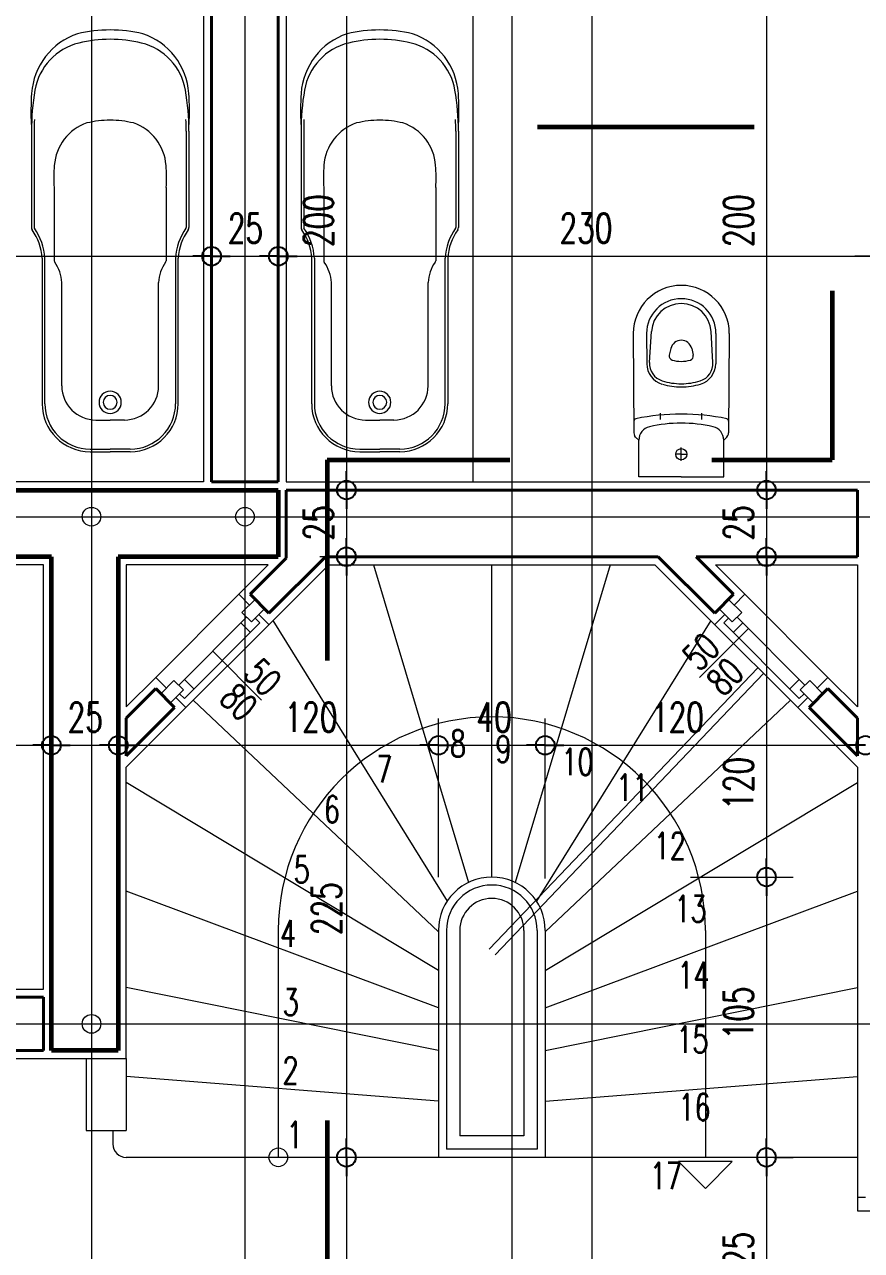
# Model space of a CAD drawing. Header units: millimetres. Extents: x 2016.56 to 2021.8, y 13721.83 to 13722.48.
# Drawn here: x 2017.9288 to 2017.9915, y 13722.1558 to 13722.2477 of the extents above; entities that cross this region are included whole.
import ezdxf

# ---------------------------------------------------------------- set-up
doc = ezdxf.new("R2010")
doc.units = ezdxf.units.MM
doc.linetypes.add('ACAD_ISO04W100', pattern=[30, 24, -3, 0, -3])
doc.linetypes.add('DASHDOT', pattern=[25.4, 12.7, -6.35, 0, -6.35])
doc.layers.get('0').update_dxf_attribs({"lineweight": 20})
for name, color, linetype, lineweight in [('aks', 1, 'Continuous', 9), ('DH', 7, 'Continuous', 20), ('DIMH', 7, 'Continuous', 20), ('DUVAR', 4, 'Continuous', 40), ('DV', 7, 'Continuous', 20), ('kesit', 5, 'Continuous', 60), ('kolon', 5, 'Continuous', 60), ('PENCERE', 3, 'Continuous', 13), ('SIVA', 7, 'Continuous', 20), ('TEFRİŞ', 11, 'Continuous', 9), ('TEXT', 7, 'Continuous', 20)]:
    doc.layers.add(name, color=color, linetype=linetype, lineweight=lineweight)
doc.styles.get("Standard").update_dxf_attribs({"font": 'txt.shx', "width": 0.7, "height": 11})

msp = doc.modelspace()

# ---------------------------------------------------------------- linework, layer by layer
at = {"color": 0, "lineweight": -2}
for p, q in [((2017.942790658595, 13722.23030462601), (2017.941390658595, 13722.23030462601)), ((2017.942790658595, 13722.23030462601), (2017.944190658595, 13722.23030462601)), ((2017.947790658595, 13722.23030462601), (2017.946390658595, 13722.23030462601)), ((2017.947790658595, 13722.23030462601), (2017.949190658595, 13722.23030462601)), ((2017.952892533593, 13722.21278914312), (2017.952892533593, 13722.21418914312)), ((2017.984372376615, 13722.21278914312), (2017.984372376615, 13722.21418914312)), ((2017.952892533593, 13722.21278914312), (2017.952892533593, 13722.21138914312)), ((2017.984372376615, 13722.21278914312), (2017.984372376615, 13722.21138914312)), ((2017.952892533593, 13722.20778914312), (2017.952892533593, 13722.20918914312)), ((2017.984372376615, 13722.20778914312), (2017.984372376615, 13722.20918914312)), ((2017.952892533593, 13722.20778914312), (2017.952892533593, 13722.20638914312)), ((2017.984372376615, 13722.20778914312), (2017.984372376615, 13722.20638914312)), ((2017.930790658595, 13722.19366210878), (2017.929390658595, 13722.19366210878)), ((2017.930790658595, 13722.19366210878), (2017.932190658595, 13722.19366210878)), ((2017.935790658595, 13722.19366210878), (2017.934390658595, 13722.19366210878)), ((2017.935790658595, 13722.19366210878), (2017.937190658595, 13722.19366210878)), ((2017.959790658595, 13722.19366210878), (2017.958390658595, 13722.19366210878)), ((2017.959790658595, 13722.19366210878), (2017.961190658595, 13722.19366210878)), ((2017.967790658595, 13722.19366210878), (2017.966390658595, 13722.19366210878)), ((2017.967790658595, 13722.19366210878), (2017.969190658595, 13722.19366210878)), ((2017.991790658595, 13722.19366210878), (2017.990390658595, 13722.19366210878)), ((2017.984372376615, 13722.18378914312), (2017.984372376615, 13722.18518914312)), ((2017.984372376615, 13722.18378914312), (2017.984372376615, 13722.18238914312)), ((2017.952892533593, 13722.16278914312), (2017.952892533593, 13722.16418914312)), ((2017.984372376615, 13722.16278914312), (2017.984372376615, 13722.16418914312)), ((2017.952892533593, 13722.16278914312), (2017.952892533593, 13722.16138914312)), ((2017.984372376615, 13722.16278914312), (2017.984372376615, 13722.16138914312))]:
    msp.add_line(p, q, dxfattribs=at)
for p, q in [((2017.947040037372, 13722.20718914312), (2017.936390658595, 13722.20718914312)), ((2017.936390658595, 13722.20718914312), (2017.936390658595, 13722.19653976435)), ((2017.94482661782, 13722.20497572357), (2017.947040037372, 13722.20718914312)), ((2017.963790658595, 13722.18378914312), (2017.963790658595, 13722.20718914312)), ((2017.982754699369, 13722.20497572357), (2017.980541279818, 13722.20718914312)), ((2017.980541279818, 13722.20718914312), (2017.991190658595, 13722.20718914312)), ((2017.991190658595, 13722.20718914312), (2017.991190658595, 13722.19653976435)), ((2017.94482661782, 13722.20497572357), (2017.938604078146, 13722.1987531839)), ((2017.945629660753, 13722.20417268064), (2017.94482661782, 13722.20497572357)), ((2017.981951656437, 13722.20417268064), (2017.982754699369, 13722.20497572357)), ((2017.982754699369, 13722.20497572357), (2017.988977239044, 13722.1987531839)), ((2017.936390658595, 13722.19653976435), (2017.938604078146, 13722.1987531839)), ((2017.938604078146, 13722.1987531839), (2017.939407121078, 13722.19795014097)), ((2017.988977239044, 13722.1987531839), (2017.988174196111, 13722.19795014097)), ((2017.991190658595, 13722.19653976435), (2017.988977239044, 13722.1987531839))]:
    msp.add_line(p, q)
for centre in [(2017.942790658595, 13722.23030462601), (2017.942790658595, 13722.23030462601), (2017.947790658595, 13722.23030462601), (2017.947790658595, 13722.23030462601), (2017.952892533593, 13722.21278914312), (2017.952892533593, 13722.21278914312), (2017.984372376615, 13722.21278914312), (2017.984372376615, 13722.21278914312), (2017.952892533593, 13722.20778914312), (2017.952892533593, 13722.20778914312), (2017.984372376615, 13722.20778914312), (2017.984372376615, 13722.20778914312), (2017.930790658595, 13722.19366210878), (2017.930790658595, 13722.19366210878), (2017.935790658595, 13722.19366210878), (2017.935790658595, 13722.19366210878), (2017.959790658595, 13722.19366210878), (2017.959790658595, 13722.19366210878), (2017.967790658595, 13722.19366210878), (2017.967790658595, 13722.19366210878), (2017.991790658595, 13722.19366210878), (2017.991790658595, 13722.19366210878), (2017.984372376615, 13722.18378914312), (2017.984372376615, 13722.18378914312), (2017.952892533593, 13722.16278914312), (2017.952892533593, 13722.16278914312), (2017.984372376615, 13722.16278914312), (2017.984372376615, 13722.16278914312)]:
    msp.add_circle(centre, 0.0007, dxfattribs=at)
for radius in [0.016, 0.004]:
    msp.add_arc((2017.963790658595, 13722.17978914312), radius, 0, 180)
at = {"layer": 'aks', "linetype": 'ACAD_ISO04W100', "ltscale": 2}
for p, q in [((2017.933790658595, 13722.40645173834), (2017.933790658595, 13721.95238660583)), ((2017.945290658595, 13722.40645173834), (2017.945290658595, 13721.95238660583)), ((2017.965290658595, 13722.40645173834), (2017.965290658595, 13721.95238660583)), ((2017.971290658595, 13722.40645173834), (2017.971290658595, 13721.95238660583)), ((2017.678471498505, 13722.21078914312), (2018.212109818685, 13722.21078914312)), ((2017.678471498505, 13722.17278914312), (2018.212109818685, 13722.17278914312))]:
    msp.add_line(p, q, dxfattribs=at)
at = {"layer": 'aks'}
for centre in [(2017.933790658595, 13722.21078914312), (2017.945290658595, 13722.21078914312), (2017.933790658595, 13722.17278914312)]:
    msp.add_circle(centre, 0.0007, dxfattribs=at)
at = {"layer": 'DH', "lineweight": 20}
for p, q in [((2017.942790658595, 13722.23016592137), (2017.942790658595, 13722.23230462601)), ((2017.942790658595, 13722.23016592137), (2017.942790658595, 13722.23230462601)), ((2017.947790658595, 13722.22940121236), (2017.947790658595, 13722.23230462601)), ((2017.947790658595, 13722.22940121236), (2017.947790658595, 13722.23230462601)), ((2017.930790658595, 13722.19168719439), (2017.930790658595, 13722.19566210877)), ((2017.930790658595, 13722.19168719439), (2017.930790658595, 13722.19566210877)), ((2017.935790658595, 13722.19118016606), (2017.935790658595, 13722.19566210877)), ((2017.935790658595, 13722.19118016606), (2017.935790658595, 13722.19566210877)), ((2017.959790658595, 13722.18378914312), (2017.959790658595, 13722.19566210877)), ((2017.959790658595, 13722.18378914312), (2017.959790658595, 13722.19566210877)), ((2017.967790658595, 13722.1836770397), (2017.967790658595, 13722.19566210877)), ((2017.967790658595, 13722.1836770397), (2017.967790658595, 13722.19566210877))]:
    msp.add_line(p, q, dxfattribs=at)
at = {"layer": 'DH'}
for p, q in [((2017.898190658595, 13722.23030462601), (2017.941390658595, 13722.23030462601)), ((2017.944190658595, 13722.23030462601), (2017.946390658595, 13722.23030462601)), ((2017.949190658595, 13722.23030462601), (2017.992390658595, 13722.23030462601)), ((2017.992390658595, 13722.23030462601), (2017.990990658595, 13722.23030462601)), ((2017.900190658595, 13722.19366210878), (2017.929390658595, 13722.19366210878)), ((2017.932190658595, 13722.19366210878), (2017.934390658595, 13722.19366210878)), ((2017.937190658595, 13722.19366210878), (2017.958390658595, 13722.19366210878)), ((2017.961190658595, 13722.19366210878), (2017.966390658595, 13722.19366210878)), ((2017.969190658595, 13722.19366210878), (2017.990390658595, 13722.19366210878))]:
    msp.add_line(p, q, dxfattribs=at)
at = {"layer": 'DIMH'}
for p, q in [((2017.963600092273, 13722.17838583784), (2017.983730501725, 13722.19947443782)), ((2017.96403410167, 13722.17797154828), (2017.984154880413, 13722.19905005913))]:
    msp.add_line(p, q, dxfattribs=at)
at = {"layer": 'DUVAR'}
for p, q in [((2017.942790658595, 13722.25278914312), (2017.942790658595, 13722.21338914312)), ((2017.947790658595, 13722.25278914312), (2017.947790658595, 13722.21338914312)), ((2017.942790658595, 13722.21338914312), (2017.945290658595, 13722.21338914312)), ((2017.947790658595, 13722.21338914312), (2017.945290658595, 13722.21338914312)), ((2017.991190658595, 13722.21278914312), (2017.948390658595, 13722.21278914312)), ((2017.948390658595, 13722.21278914312), (2017.948390658595, 13722.20769123621)), ((2017.991190658595, 13722.21278914312), (2017.991190658595, 13722.20778914312)), ((2017.945675145958, 13722.20497572357), (2017.948390658595, 13722.20769123621)), ((2017.94708935952, 13722.20356151001), (2017.951316992634, 13722.20778914312)), ((2017.976264324556, 13722.20778914312), (2017.951316992634, 13722.20778914312)), ((2017.980491957669, 13722.20356151001), (2017.976264324556, 13722.20778914312)), ((2017.991190658595, 13722.20778914312), (2017.97909275168, 13722.20778914312)), ((2017.981906171232, 13722.20497572357), (2017.97909275168, 13722.20778914312)), ((2017.945675145958, 13722.20497572357), (2017.94708935952, 13722.20356151001)), ((2017.94708935952, 13722.20356151001), (2017.945675145958, 13722.20497572357)), ((2017.980491957669, 13722.20356151001), (2017.981906171232, 13722.20497572357)), ((2017.981906171232, 13722.20497572357), (2017.980491957669, 13722.20356151001)), ((2017.936390658595, 13722.19569123621), (2017.938604078146, 13722.19790465576)), ((2017.938604078146, 13722.19790465576), (2017.940018291708, 13722.1964904422)), ((2017.940018291708, 13722.1964904422), (2017.938604078146, 13722.19790465576)), ((2017.987563025481, 13722.1964904422), (2017.988977239044, 13722.19790465576)), ((2017.988977239044, 13722.19790465576), (2017.987563025481, 13722.1964904422)), ((2017.991190658595, 13722.19569123621), (2017.988977239044, 13722.19790465576)), ((2017.936390658595, 13722.19286280908), (2017.940018291708, 13722.1964904422)), ((2017.991190658595, 13722.19286280908), (2017.987563025481, 13722.1964904422)), ((2017.936390658595, 13722.19569123621), (2017.936390658595, 13722.19286280908)), ((2017.991190658595, 13722.19569123621), (2017.991190658595, 13722.19286280908)), ((2017.923790658595, 13722.17478914312), (2017.930190658595, 13722.17478914312)), ((2017.930190658595, 13722.17478914312), (2017.930190658595, 13722.17078914312)), ((2017.923790658595, 13722.17078914312), (2017.930190658595, 13722.17078914312))]:
    msp.add_line(p, q, dxfattribs=at)
at = {"layer": 'DV'}
for p, q in [((2017.952892533593, 13722.25138914312), (2017.952892533593, 13722.21418914312)), ((2017.984372376615, 13722.25138914312), (2017.984372376615, 13722.21418914312)), ((2017.952892533593, 13722.21138914312), (2017.952892533593, 13722.20918914312)), ((2017.984372376615, 13722.21138914312), (2017.984372376615, 13722.20918914312)), ((2017.952892533593, 13722.20638914312), (2017.952892533593, 13722.16418914312)), ((2017.984372376615, 13722.20638914312), (2017.984372376615, 13722.18518914312)), ((2017.984372376615, 13722.18238914312), (2017.984372376615, 13722.16418914312)), ((2017.952892533593, 13722.16138914312), (2017.952892533593, 13722.13318914312)), ((2017.984372376615, 13722.16138914312), (2017.984372376615, 13722.13918914312))]:
    msp.add_line(p, q, dxfattribs=at)
at = {"layer": 'DV', "lineweight": 20}
for p, q in [((2017.953680657024, 13722.21278914312), (2017.950892533593, 13722.21278914312)), ((2017.953680657024, 13722.21278914312), (2017.950892533593, 13722.21278914312)), ((2017.982570897746, 13722.21278914312), (2017.986372376615, 13722.21278914312)), ((2017.982570897746, 13722.21278914312), (2017.986372376615, 13722.21278914312)), ((2017.955512512091, 13722.20778914312), (2017.950892533593, 13722.20778914312)), ((2017.955512512091, 13722.20778914312), (2017.950892533593, 13722.20778914312)), ((2017.981712289328, 13722.20778914312), (2017.986372376615, 13722.20778914312)), ((2017.981712289328, 13722.20778914312), (2017.986372376615, 13722.20778914312)), ((2017.978672591868, 13722.18378914312), (2017.986372376615, 13722.18378914312)), ((2017.978672591868, 13722.18378914312), (2017.986372376615, 13722.18378914312)), ((2017.954393921323, 13722.16278914312), (2017.950892533593, 13722.16278914312)), ((2017.954393921323, 13722.16278914312), (2017.950892533593, 13722.16278914312)), ((2017.984930298881, 13722.16278914312), (2017.986372376615, 13722.16278914312)), ((2017.984930298881, 13722.16278914312), (2017.986372376615, 13722.16278914312))]:
    msp.add_line(p, q, dxfattribs=at)
at = {"layer": 'kesit', "linetype": 'ACAD_ISO04W100'}
for p, q in [((2017.983448802113, 13722.23996950955), (2017.96720530493, 13722.23996950955)), ((2017.98929957863, 13722.22771733863), (2017.98929957863, 13722.21503961197)), ((2017.951442628371, 13722.21503961197), (2017.951442628371, 13722.20002483627)), ((2017.951442628371, 13722.21503961197), (2017.965133007933, 13722.21503961197)), ((2017.980280194591, 13722.21503961197), (2017.98929957863, 13722.21503961197)), ((2017.951442628371, 13722.16555569714), (2017.951442628371, 13722.14580402111))]:
    msp.add_line(p, q, dxfattribs=at)
at = {"layer": 'kolon'}
for p, q in [((2017.893790658595, 13722.21278914312), (2017.945290658595, 13722.21278914312)), ((2017.945290658595, 13722.21278914312), (2017.947790658595, 13722.21278914312)), ((2017.947790658595, 13722.21278914312), (2017.947790658595, 13722.20778914312)), ((2017.930790658595, 13722.20778914312), (2017.898790658595, 13722.20778914312)), ((2017.930790658595, 13722.17078914312), (2017.930790658595, 13722.20778914312)), ((2017.947790658595, 13722.20778914312), (2017.935790658595, 13722.20778914312)), ((2017.935790658595, 13722.20778914312), (2017.935790658595, 13722.17078914312)), ((2017.935790658595, 13722.17078914312), (2017.930790658595, 13722.17078914312))]:
    msp.add_line(p, q, dxfattribs=at)
at = {"layer": 'PENCERE'}
for p, q in [((2017.946053924821, 13722.20459694471), (2017.945063975328, 13722.20360699522)), ((2017.981527392368, 13722.20459694471), (2017.982517341862, 13722.20360699522)), ((2017.945417528718, 13722.20325344182), (2017.940326359894, 13722.198162273)), ((2017.945771082109, 13722.20289988843), (2017.945063975328, 13722.20360699522)), ((2017.946761031602, 13722.20388983793), (2017.945771082109, 13722.20289988843)), ((2017.946407478212, 13722.20282917776), (2017.946053924821, 13722.20318273115)), ((2017.980820285587, 13722.20388983793), (2017.981810235081, 13722.20289988843)), ((2017.981173838978, 13722.20282917776), (2017.981527392368, 13722.20318273115)), ((2017.981810235081, 13722.20289988843), (2017.982517341862, 13722.20360699522)), ((2017.982163788471, 13722.20325344182), (2017.987254957296, 13722.198162273)), ((2017.946407478212, 13722.20282917776), (2017.940750623962, 13722.19717232351)), ((2017.945700371431, 13722.20212207098), (2017.944993264649, 13722.20282917776)), ((2017.981173838978, 13722.20282917776), (2017.986830693227, 13722.19717232351)), ((2017.981880945759, 13722.20212207098), (2017.98258805254, 13722.20282917776)), ((2017.938982857009, 13722.1975258769), (2017.939972806503, 13722.19851582639)), ((2017.940679913284, 13722.19780871961), (2017.939972806503, 13722.19851582639)), ((2017.941457730744, 13722.19787943029), (2017.940750623962, 13722.19858653707)), ((2017.986123586446, 13722.19787943029), (2017.986830693227, 13722.19858653707)), ((2017.986901403905, 13722.19780871961), (2017.987608510686, 13722.19851582639)), ((2017.98859846018, 13722.1975258769), (2017.987608510686, 13722.19851582639)), ((2017.939689963791, 13722.19681877012), (2017.940679913284, 13722.19780871961)), ((2017.987891353399, 13722.19681877012), (2017.986901403905, 13722.19780871961)), ((2017.940750623962, 13722.19717232351), (2017.940397070572, 13722.1975258769)), ((2017.986830693227, 13722.19717232351), (2017.987184246618, 13722.1975258769)), ((2017.991790658595, 13722.15978914312), (2017.991190658595, 13722.15978914312)), ((2017.991190658595, 13722.15978914312), (2017.991190658595, 13722.15878914312))]:
    msp.add_line(p, q, dxfattribs=at)
at = {"layer": 'PENCERE', "extrusion": (-1.359474883320852e-29, 1.224606353822377e-16, -1)}
msp.add_line((2017.991190658595, 13722.15878914312), (2017.997390658595, 13722.15878914312), dxfattribs=at)
at = {"layer": 'SIVA'}
for p, q in [((2017.942190658595, 13722.25218914312), (2017.942190658595, 13722.21338914312)), ((2017.948390658595, 13722.25218914312), (2017.948390658595, 13722.21338914312)), ((2017.942190658595, 13722.21338914312), (2017.897390658595, 13722.21338914312)), ((2017.948390658595, 13722.21338914312), (2017.993190658595, 13722.21338914312)), ((2017.930190658595, 13722.20718914312), (2017.899390658595, 13722.20718914312)), ((2017.930190658595, 13722.17538914312), (2017.930190658595, 13722.20718914312)), ((2017.936390658595, 13722.19201428095), (2017.951565520771, 13722.20718914312)), ((2017.951565520771, 13722.20718914312), (2017.976015796418, 13722.20718914312)), ((2017.954922759921, 13722.20718914312), (2017.962050128585, 13722.18339060884)), ((2017.972658557269, 13722.20718914312), (2017.965531188604, 13722.18339060884)), ((2017.976015796418, 13722.20718914312), (2017.990766394526, 13722.19243854502)), ((2017.94708935952, 13722.20271298187), (2017.946336767534, 13722.20346557386)), ((2017.980491957669, 13722.20271298187), (2017.981244549656, 13722.20346557386)), ((2017.947386418291, 13722.20301004064), (2017.960454045877, 13722.18199527448)), ((2017.980194898899, 13722.20301004064), (2017.967127271312, 13722.18199527448)), ((2017.940114227859, 13722.19724303418), (2017.940866819846, 13722.1964904422)), ((2017.959790658595, 13722.1796770397), (2017.941420346105, 13722.19704396846)), ((2017.967790658595, 13722.1796770397), (2017.986160971085, 13722.19704396846)), ((2017.98746708933, 13722.19724303418), (2017.986714497344, 13722.1964904422)), ((2017.990766394526, 13722.19243854502), (2017.991190658595, 13722.19201428095)), ((2017.936390658595, 13722.17018914312), (2017.936390658595, 13722.19201428095)), ((2017.991190658595, 13722.19201428095), (2017.991190658595, 13722.15978914312)), ((2017.959790658595, 13722.17679964779), (2017.936390658595, 13722.19086204535)), ((2017.967790658595, 13722.17679964779), (2017.991190658595, 13722.19086204535)), ((2017.959790658595, 13722.17399051607), (2017.936390658595, 13722.1827408217)), ((2017.967790658595, 13722.17399051607), (2017.991190658595, 13722.1827408217)), ((2017.947790658595, 13722.17978914312), (2017.947790658595, 13722.16278914312)), ((2017.959790658595, 13722.17978914312), (2017.959790658595, 13722.16278914312)), ((2017.967790658595, 13722.17978914312), (2017.967790658595, 13722.16278914312)), ((2017.979790658595, 13722.17978914312), (2017.979790658595, 13722.16278914312)), ((2017.959790658595, 13722.17078913204), (2017.936390658595, 13722.17551343653)), ((2017.967790658595, 13722.17078913204), (2017.991190658595, 13722.17551343653)), ((2017.921786182151, 13722.17538914312), (2017.930190658595, 13722.17538914312)), ((2017.923190658595, 13722.17018914312), (2017.936390658595, 13722.17018914312)), ((2017.933390658595, 13722.17018914312), (2017.933390658595, 13722.16478914312)), ((2017.936390658595, 13722.17018914312), (2017.936390658595, 13722.16478914312)), ((2017.959790658595, 13722.16698879059), (2017.936390658595, 13722.16885506091)), ((2017.967790658595, 13722.16698879059), (2017.991190658595, 13722.16885506091)), ((2017.933390658595, 13722.16478914312), (2017.936390658595, 13722.16478914312)), ((2017.935390658595, 13722.16478914312), (2017.935390658595, 13722.16378914312)), ((2017.991190658595, 13722.16278914312), (2017.936390658595, 13722.16278914312)), ((2017.981790658595, 13722.16246540532), (2017.977790658595, 13722.16246540532)), ((2017.977790658595, 13722.16246540532), (2017.979790658595, 13722.16046540532)), ((2017.979790658595, 13722.16046540532), (2017.981790658595, 13722.16246540532))]:
    msp.add_line(p, q, dxfattribs=at)
msp.add_circle((2017.947790658595, 13722.16278914312), 0.0007, dxfattribs=at)
msp.add_arc((2017.936390658595, 13722.16378914312), 0.001, 180, 270, dxfattribs=at)
at = {"layer": 'TEFRİŞ'}
for p, q in [((2017.962390658595, 13722.21338914312), (2017.962390658595, 13722.25218914312)), ((2017.929290658595, 13722.23968094445), (2017.929290658595, 13722.23245601598)), ((2017.929490658595, 13722.23968094445), (2017.929490658595, 13722.23245601598)), ((2017.940890658595, 13722.23968094445), (2017.940890658595, 13722.23245601598)), ((2017.941090658595, 13722.23968094445), (2017.941090658595, 13722.23245601598)), ((2017.949490658595, 13722.23968094445), (2017.949490658595, 13722.23245601598)), ((2017.949690658595, 13722.23968094445), (2017.949690658595, 13722.23245601598)), ((2017.961090658595, 13722.23968094445), (2017.961090658595, 13722.23245601598)), ((2017.961290658595, 13722.23968094445), (2017.961290658595, 13722.23245601598)), ((2017.930989760637, 13722.23545650073), (2017.930997742542, 13722.22997179509)), ((2017.939391556553, 13722.23545650073), (2017.939383574647, 13722.22997179509)), ((2017.951189760636, 13722.23545650073), (2017.951197742542, 13722.22997179509)), ((2017.959591556553, 13722.23545650073), (2017.959583574647, 13722.22997179509)), ((2017.930090658595, 13722.23015765338), (2017.930090658595, 13722.21925765338)), ((2017.930290658595, 13722.21925765338), (2017.930290390248, 13722.23016801034)), ((2017.940090926942, 13722.23016801034), (2017.940090658595, 13722.21925765338)), ((2017.940290658595, 13722.21925765338), (2017.940290658595, 13722.23015765338)), ((2017.950290658595, 13722.21925765338), (2017.950290658595, 13722.23015765338)), ((2017.950490390248, 13722.23016801034), (2017.950490658595, 13722.21925765338)), ((2017.960290658595, 13722.21925765338), (2017.960290926942, 13722.23016801034)), ((2017.960490658595, 13722.23015765338), (2017.960490658595, 13722.21925765338)), ((2017.931566273533, 13722.2205921974), (2017.931566273533, 13722.22833843214)), ((2017.938815043657, 13722.2205921974), (2017.938815043657, 13722.22833843214)), ((2017.951766273532, 13722.2205921974), (2017.951766273532, 13722.22833843214)), ((2017.959015043657, 13722.2205921974), (2017.959015043657, 13722.22833843214)), ((2017.974386550717, 13722.22452065264), (2017.974436550717, 13722.21708032183)), ((2017.975386528137, 13722.22452737261), (2017.975401861788, 13722.22224562401)), ((2017.97561075165, 13722.22234904081), (2017.975750657741, 13722.22465623508)), ((2017.980362349783, 13722.22234904081), (2017.980222443693, 13722.22465623508)), ((2017.980586573296, 13722.22452737261), (2017.980571239646, 13722.22224562401)), ((2017.981586550717, 13722.22452065264), (2017.981536550717, 13722.21708032183)), ((2017.977206540347, 13722.22339010431), (2017.977090503711, 13722.22288081665)), ((2017.978766561087, 13722.22339010431), (2017.978882597722, 13722.22288081665)), ((2017.934124662988, 13722.21803380794), (2017.935190658595, 13722.21803380794)), ((2017.936256654201, 13722.21803380794), (2017.935190658595, 13722.21803380794)), ((2017.954324662988, 13722.21803380794), (2017.955390658595, 13722.21803380794)), ((2017.956456654201, 13722.21803380794), (2017.955390658595, 13722.21803380794)), ((2017.976436550717, 13722.21807983461), (2017.976436550717, 13722.21855155716)), ((2017.979536550717, 13722.21807983461), (2017.979536550717, 13722.21855155716)), ((2017.974562643028, 13722.21675474386), (2017.974490140555, 13722.21688032183)), ((2017.981410458405, 13722.21675474386), (2017.981482960878, 13722.21688032183)), ((2017.974562643028, 13722.21675474386), (2017.974806550717, 13722.21652147227)), ((2017.974806550717, 13722.21377065264), (2017.974806550717, 13722.21652147227)), ((2017.981410458405, 13722.21675474386), (2017.981166550717, 13722.21652147227)), ((2017.981166550717, 13722.21377065264), (2017.981166550717, 13722.21652147227)), ((2017.933690658595, 13722.21585765338), (2017.935190658595, 13722.21585765338)), ((2017.933690658595, 13722.21565765338), (2017.935190658595, 13722.21565765338)), ((2017.936690658595, 13722.21585765338), (2017.935190658595, 13722.21585765338)), ((2017.936690658595, 13722.21565765338), (2017.935190658595, 13722.21565765338)), ((2017.953890658595, 13722.21585765338), (2017.955390658595, 13722.21585765338)), ((2017.953890658595, 13722.21565765338), (2017.955390658595, 13722.21565765338)), ((2017.956890658595, 13722.21585765338), (2017.955390658595, 13722.21585765338)), ((2017.956890658595, 13722.21565765338), (2017.955390658595, 13722.21565765338)), ((2017.977986550717, 13722.21377065264), (2017.974806550717, 13722.21377065264)), ((2017.977986550717, 13722.21377065264), (2017.981166550717, 13722.21377065264)), ((2017.960390658595, 13722.17978914312), (2017.960390658595, 13722.16338914312)), ((2017.961390658595, 13722.17978914312), (2017.961390658595, 13722.16438914312)), ((2017.966190658595, 13722.17978914312), (2017.966190658595, 13722.16438914312)), ((2017.967190658595, 13722.17978914312), (2017.967190658595, 13722.16338914312)), ((2017.966190658595, 13722.16438914312), (2017.961390658595, 13722.16438914312)), ((2017.967190658595, 13722.16338914312), (2017.960390658595, 13722.16338914312))]:
    msp.add_line(p, q, dxfattribs=at)
at = {"layer": 'TEFRİŞ', "linetype": 'DASHDOT'}
for p, q in [((2017.977986550717, 13722.21496702917), (2017.977986550717, 13722.21597162409)), ((2017.977986550717, 13722.21547065264), (2017.977524293307, 13722.21547065264)), ((2017.977986550717, 13722.21547065264), (2017.978454274065, 13722.21547065264))]:
    msp.add_line(p, q, dxfattribs=at)
at = {"layer": 'TEFRİŞ'}
msp.add_circle((2017.977986550717, 13722.21547065264), 0.00042, dxfattribs=at)
for centre, radius, start, end in [((2017.935190658595, 13722.23655765338), 0.01070000000000001, 90, 103.2293936239884), ((2017.935190658595, 13722.23655765338), 0.01070000000000001, 76.77060637601156, 90), ((2017.955390658595, 13722.23655765338), 0.01070000000000001, 90, 103.2293936239884), ((2017.955390658595, 13722.23655765338), 0.01070000000000001, 76.77060637601156, 90), ((2017.934385983624, 13722.24214594098), 0.0051, 108.8055565904738, 175.9506520830007), ((2017.933890658595, 13722.24200473446), 0.0044, 103.8289530208997, 170.1617728527983), ((2017.935190658595, 13722.23655765338), 0.01000000000000001, 90, 103.6016811300923), ((2017.935190658595, 13722.23655765338), 0.01000000000000001, 76.3983188699077, 90), ((2017.936490658595, 13722.24200473446), 0.0044, 9.838227147201682, 76.17104697910024), ((2017.935995333566, 13722.24214594098), 0.0051, 4.049347916999341, 71.19444340952616), ((2017.954585983624, 13722.24214594098), 0.0051, 108.8055565904738, 175.9506520830007), ((2017.954090658595, 13722.24200473446), 0.0044, 103.8289530208997, 170.1617728527983), ((2017.955390658595, 13722.23655765338), 0.01000000000000001, 90, 103.6016811300923), ((2017.955390658595, 13722.23655765338), 0.01000000000000001, 76.3983188699077, 90), ((2017.956690658595, 13722.24200473446), 0.0044, 9.838227147201682, 76.17104697910024), ((2017.956195333566, 13722.24214594098), 0.0051, 4.049347916999341, 71.19444340952616), ((2017.947290658595, 13722.23968094445), 0.018, 170.1617728527983, 180), ((2017.923090658595, 13722.23968094445), 0.018, 0, 9.838227147201682), ((2017.967490658595, 13722.23968094445), 0.018, 170.1617728527983, 180), ((2017.943290658595, 13722.23968094445), 0.018, 0, 9.838227147201682), ((2017.94795203259, 13722.24118556842), 0.0187, 175.9506520830007, 183.1017057886525), ((2017.9224292846, 13722.24118556842), 0.0187, 356.8982942113475, 4.049347916999341), ((2017.96815203259, 13722.24118556842), 0.0187, 175.9506520830007, 183.1017057886525), ((2017.9426292846, 13722.24118556842), 0.0187, 356.8982942113475, 4.049347916999341), ((2017.947290658595, 13722.23968094445), 0.0178, 177.1768508291388, 180), ((2017.934618805272, 13722.23685807341), 0.003624385062204721, 108.8055565904738, 175.9506520830007), ((2017.935190658595, 13722.23288668006), 0.007604101993253046, 90, 103.2293936239884), ((2017.935190658595, 13722.23288668006), 0.007604101993253046, 76.77060637601156, 90), ((2017.935762511917, 13722.23685807341), 0.003624385062204721, 4.049347916999341, 71.19444340952616), ((2017.923090658595, 13722.23968094445), 0.0178, 0, 2.823149170861202), ((2017.967490658595, 13722.23968094445), 0.0178, 177.1768508291388, 180), ((2017.954818805272, 13722.23685807341), 0.003624385062204721, 108.8055565904738, 175.9506520830007), ((2017.955390658595, 13722.23288668006), 0.007604101993253046, 90, 103.2293936239884), ((2017.955390658595, 13722.23288668006), 0.007604101993253046, 76.77060637601156, 90), ((2017.955962511917, 13722.23685807341), 0.003624385062204721, 4.049347916999341, 71.19444340952616), ((2017.943290658595, 13722.23968094445), 0.0178, 0, 2.823149170861202), ((2017.944259704336, 13722.23617557146), 0.01328941189475065, 175.9506520830007, 183.1017057886525), ((2017.926121612853, 13722.23617557146), 0.01328941189475065, 356.8982942113475, 4.049347916999341), ((2017.964459704336, 13722.23617557146), 0.01328941189475065, 175.9506520830007, 183.1017057886525), ((2017.946321612853, 13722.23617557146), 0.01328941189475065, 356.8982942113475, 4.049347916999341), ((2017.929590658595, 13722.23245601598), 0.0003, 180, 215.6388986262427), ((2017.926096025531, 13722.22995051408), 0.004, 2.968379771613823, 35.63889862624266), ((2017.929590658595, 13722.23245601598), 0.0001, 180, 215.6388986262427), ((2017.926096025531, 13722.22995051408), 0.004200000000000001, 2.968379771613823, 35.63889862624266), ((2017.944285291658, 13722.22995051408), 0.004200000000000001, 144.3611013737574, 177.0316202283861), ((2017.944285291658, 13722.22995051408), 0.004, 144.3611013737574, 177.0316202283861), ((2017.940790658595, 13722.23245601598), 0.0001, 324.3611013737573, 0), ((2017.940790658595, 13722.23245601598), 0.0003, 324.3611013737573, 0), ((2017.949790658595, 13722.23245601598), 0.0003, 180, 215.6388986262427), ((2017.946296025531, 13722.22995051408), 0.004, 2.968379771613823, 35.63889862624266), ((2017.949790658595, 13722.23245601598), 0.0001, 180, 215.6388986262427), ((2017.946296025531, 13722.22995051408), 0.004200000000000001, 2.968379771613823, 35.63889862624266), ((2017.964485291658, 13722.22995051408), 0.004200000000000001, 144.3611013737574, 177.0316202283861), ((2017.964485291658, 13722.22995051408), 0.004, 144.3611013737574, 177.0316202283861), ((2017.960990658595, 13722.23245601598), 0.0001, 324.3611013737573, 0), ((2017.960990658595, 13722.23245601598), 0.0003, 324.3611013737573, 0), ((2017.931210941664, 13722.22997179509), 0.0002131991213061601, 180, 215.6388986262427), ((2017.928727432669, 13722.22819122575), 0.002842654950748802, 2.968379771613823, 35.63889862624266), ((2017.941653884521, 13722.22819122575), 0.002842654950748802, 144.3611013737574, 177.0316202283861), ((2017.939170375526, 13722.22997179509), 0.0002131991213061601, 324.3611013737573, 0), ((2017.951410941664, 13722.22997179509), 0.0002131991213061601, 180, 215.6388986262427), ((2017.948927432669, 13722.22819122575), 0.002842654950748802, 2.968379771613823, 35.63889862624266), ((2017.96185388452, 13722.22819122575), 0.002842654950748802, 144.3611013737574, 177.0316202283861), ((2017.959370375526, 13722.22997179509), 0.0002131991213061601, 324.3611013737573, 0), ((2017.977986550717, 13722.22452065264), 0.0036, 90, 180), ((2017.977986550717, 13722.22452065264), 0.0036, 0, 90), ((2017.977986550717, 13722.22452065264), 0.0026, 90, 180), ((2017.977986550717, 13722.22452065264), 0.0026, 0, 90), ((2017.977986550717, 13722.22452065264), 0.00224, 90, 176.5298867543692), ((2017.977986550717, 13722.22452065264), 0.00224, 3.470113245630859, 90), ((2017.977986550717, 13722.22321238593), 0.0008, 90, 167.1647747896772), ((2017.977986550717, 13722.22321238593), 0.0008, 12.83522521032283, 90), ((2017.9773830076, 13722.22281417226), 0.0003, 167.1647747896772, 253.1100056700404), ((2017.977986550717, 13722.22480191449), 0.002377350106996019, 253.1100056700404, 270), ((2017.977986550717, 13722.22480191449), 0.002377350106996019, 270, 286.8899943299596), ((2017.978590093833, 13722.22281417226), 0.0003, 286.8899943299596, 12.83522521032283), ((2017.977001825661, 13722.22225637598), 0.0016, 180.3850295911246, 253.1644923052481), ((2017.9769682581, 13722.2222667229), 0.00136, 176.5298867543692, 252.5725560212483), ((2017.979004843333, 13722.2222667229), 0.00136, 287.4274439787517, 3.470113245630859), ((2017.978971275773, 13722.22225637598), 0.0016, 286.8355076947519, 359.6149704088754), ((2017.934124662988, 13722.2205921974), 0.002558389455673921, 180, 270), ((2017.936256654201, 13722.2205921974), 0.002558389455673921, 270, 0), ((2017.954324662988, 13722.2205921974), 0.002558389455673921, 180, 270), ((2017.956456654201, 13722.2205921974), 0.002558389455673921, 270, 0), ((2017.977986550717, 13722.22551065264), 0.00476, 252.5725560212483, 270), ((2017.977986550717, 13722.22551065264), 0.005, 253.7748998982129, 270), ((2017.977986550717, 13722.22551065264), 0.00476, 270, 287.4274439787517), ((2017.977986550717, 13722.22551065264), 0.005, 270, 286.8355076947519), ((2017.935190658595, 13722.21935765338), 0.0008347641841529912, 90, 270), ((2017.935190658595, 13722.21935765338), 0.0005200000000000092, 90, 270), ((2017.935190658595, 13722.21935765338), 0.0008347641841529912, 270, 90), ((2017.935190658595, 13722.21935765338), 0.0005200000000000092, 270, 90), ((2017.955390658595, 13722.21935765338), 0.0008347641841529912, 90, 270), ((2017.955390658595, 13722.21935765338), 0.0005200000000000092, 90, 270), ((2017.955390658595, 13722.21935765338), 0.0008347641841529912, 270, 90), ((2017.955390658595, 13722.21935765338), 0.0005200000000000092, 270, 90), ((2017.933690658595, 13722.21925765338), 0.0036, 180, 270), ((2017.933690658595, 13722.21925765338), 0.0034, 180, 270), ((2017.936690658595, 13722.21925765338), 0.0036, 270, 0), ((2017.936690658595, 13722.21925765338), 0.0034, 270, 0), ((2017.953890658595, 13722.21925765338), 0.0036, 180, 270), ((2017.953890658595, 13722.21925765338), 0.0034, 180, 270), ((2017.956890658595, 13722.21925765338), 0.0036, 270, 0), ((2017.956890658595, 13722.21925765338), 0.0034, 270, 0), ((2017.974636550717, 13722.21793795511), 0.0002, 108.0703908807241, 180), ((2017.977986550717, 13722.20167822702), 0.0168, 90, 101.7181477883926), ((2017.977986550717, 13722.20737065264), 0.01043, 90, 103.2219248640719), ((2017.977986550717, 13722.20167822702), 0.0168, 78.28185221160737, 90), ((2017.977986550717, 13722.20737065264), 0.01043, 76.77807513592806, 90), ((2017.981336550717, 13722.21793795511), 0.0002, 0, 71.92960911927594), ((2017.974836550717, 13722.21708032183), 0.0004, 180, 209.9999998287185), ((2017.975836550717, 13722.21652147227), 0.00103, 103.2219248640719, 180), ((2017.980136550717, 13722.21652147227), 0.00103, 0, 76.77807513592806), ((2017.981136550717, 13722.21708032183), 0.0004, 330.0000001712815, 0), ((2017.963790658595, 13722.17978914312), 0.0034, 0, 180), ((2017.963790658595, 13722.17978914312), 0.0024, 0, 180)]:
    msp.add_arc(centre, radius, start, end, dxfattribs=at)
at = {"layer": 'TEXT'}
for p, q in [((2017.979350706964, 13722.19873297416), (2017.983017481549, 13722.20239974875)), ((2017.94653871889, 13722.19704108283), (2017.942871944306, 13722.20070785741))]:
    msp.add_line(p, q, dxfattribs=at)

# ---------------------------------------------------------------- texts
at = {"layer": 'DH', "width": 0.7}
for s, p in [('25', (2017.944007325261, 13722.23130462601)), ('230', (2017.968865658595, 13722.23130462601)), ('25', (2017.932007325261, 13722.19466210878)), ('120', (2017.94826076739, 13722.19466210878)), ('40', (2017.962635658595, 13722.19466210878)), ('120', (2017.975725665325, 13722.19466210878))]:
    msp.add_text(s, height=0.0022, dxfattribs=at).set_placement(p)
at = {"layer": 'DV', "width": 0.7}
for s, p in [('200', (2017.951892533593, 13722.23099247646)), ('200', (2017.983372376615, 13722.23099247646)), ('25', (2017.951892533593, 13722.20900580979)), ('25', (2017.983372376615, 13722.20900580979)), ('120', (2017.983372376615, 13722.18882684534)), ('225', (2017.952500935377, 13722.17943850427)), ('105', (2017.983372376615, 13722.17162080979)), ('125', (2017.983372376615, 13722.15323763153))]:
    msp.add_text(s, height=0.0022, rotation=90, dxfattribs=at).set_placement(p)
at = {"layer": 'TEXT', "width": 0.7}
for s, rotation, p in [('50', 45.00000009211871, (2017.979332773351, 13722.19911593474)), ('50', 314.9999999078813, (2017.945071728263, 13722.19890896764)), ('80', 45.00000009211871, (2017.981129637579, 13722.19724924292)), ('80', 314.9999999078813, (2017.943274864036, 13722.19704227582))]:
    msp.add_text(s, height=0.002, rotation=rotation, dxfattribs=at).set_placement(p)
for s, p in [('8', (2017.960652738485, 13722.19279985062)), ('9', (2017.964055859152, 13722.19237206301)), ('10', (2017.969010188631, 13722.19142290991)), ('7', (2017.95513312989, 13722.1908699937)), ('11', (2017.973114340525, 13722.18950842822)), ('6', (2017.951207018567, 13722.18786629994)), ('12', (2017.975928994559, 13722.18513937316)), ('5', (2017.948946049405, 13722.18335508721)), ('13', (2017.977475069171, 13722.1804164631)), ('4', (2017.947916574162, 13722.17855181089)), ('14', (2017.977701435716, 13722.17543895628)), ('3', (2017.948121241336, 13722.17342070823)), ('15', (2017.977620186828, 13722.17062796582)), ('2', (2017.948108981195, 13722.16829927065)), ('16', (2017.977779310159, 13722.1655555498)), ('1', (2017.948409698685, 13722.16346546899)), ('17', (2017.975632758325, 13722.16039428836))]:
    msp.add_text(s, height=0.002, dxfattribs=at).set_placement(p)

doc.saveas('drawing.dxf')
